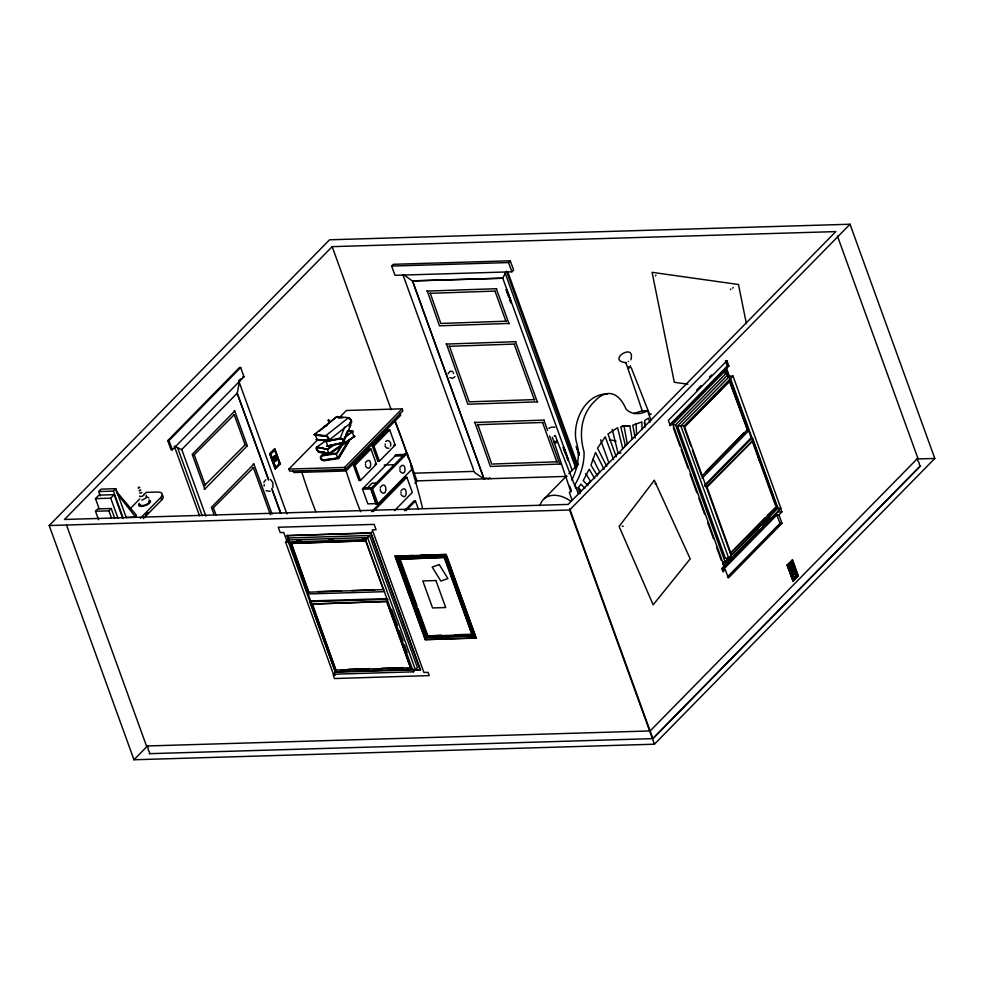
<?xml version="1.0" encoding="UTF-8"?>
<svg xmlns="http://www.w3.org/2000/svg" width="984" height="984" viewBox="0 0 984 984"><rect width="100%" height="100%" fill="white"/><g stroke="black" fill="none" stroke-linecap="round" stroke-linejoin="round"><path stroke-width="1.48" d="M555.394 435.74L557.239 441.029L554.398 442.357L554.693 441.226M630.326 365.777C631.716 366.995 626.525 368.606 627.804 366.651M448.027 373.76L449.996 371.251L452.738 371.423M576.882 466.896L506.465 271.203M272.962 487.633L272.839 482.591L270.514 479.466M139.593 493.046L141.967 492.64M125.755 517.424L135.669 517.129L136.358 515.136L116.149 491.065M453.612 373.44L453.169 372.715M390.5 446.207C392.075 443.28 388.618 438.507 385.679 441.422M575.898 468.581L505.259 273.417L506.207 271.732M328.644 420.808L328.053 420.414L328.963 420.045M329.259 420.562L328.459 420.07M326.036 441.656L340.931 438.532A2.571 2.226 22.5 0 1 342.407 442.64L327.623 446.035M340.156 438.151L324.855 441.324L340.845 438.729A2.571 2.226 22.5 0 1 342.334 442.837L326.639 446.244L342.124 443.612A3.21 2.768 22.5 0 0 340.156 438.151L344.781 426.97M342.124 443.612L344.437 438.015M345.593 435.223L347.327 431.029M343.588 442.296L350.525 425.531M263.823 482.406L265.803 479.725M365.433 462.615C372.173 453.87 372.628 474.657 365.519 466.145M380.267 487.412C387.794 478.015 387.573 500.573 380.218 490.672M380.316 488.863L380.328 489.577M399.775 467.523C406.515 458.79 406.97 479.565 399.861 471.065M400.918 491.004C407.659 482.258 408.114 503.045 401.005 494.534M400.968 492.443L400.992 493.156M205.877 516.12L181.806 449.639L174.426 446.453L199.543 515.825M454.989 376.688L452.615 378.36L449.86 377.524M571.802 480.131C577.313 468.679 580.585 455.075 576.538 442.64C571.384 422.948 584.976 393.489 607.362 393.981M403.932 274.831L412.358 280.957L502.652 278.251L505.259 273.417M337.586 458.15L348.373 440.684L349.32 440.549L338.73 458.544L323.908 460.795A3.21 2.632 31.7 0 1 321.928 455.334L324.24 451.594M349.32 440.549L338.533 458.003L323.232 460.18A2.571 2.116 31.7 0 1 321.743 456.084L321.854 455.912A2.571 2.116 31.7 0 0 323.33 460.008L337.684 457.978L335.999 453.772M339.874 447.499L341.374 445.051M321.928 455.334L336.749 453.083L341.374 445.604M322.211 455.863L336.946 453.624L342.346 444.891M730.645 289.05L730.608 289.677M630.855 359.861C635.971 341.485 605.713 360.685 626.082 362.69M147.674 513.254L145.423 515.616M365.544 463.968L365.568 464.842M630.818 367.216L628.075 368.323M148.633 512.529L145.976 514.62M49.2 525.542L329.578 239.788L850.016 224.241L934.8 458.458L654.421 744.211L133.984 759.759L49.2 525.542L569.638 509.995L850.016 224.241M332.174 246.652L64.489 519.466L568.149 504.411L835.822 231.597L332.174 246.652L391.189 409.701M100.319 495.862L98.757 491.557L101.143 489.122L115.792 488.691L126.198 517.436M99.138 508.728L95.485 498.63L98.929 495.124L114.156 494.669L122.52 517.756M98.757 491.557L113.418 491.114L115.792 488.691M98.572 519.712L95.51 511.249L97.81 508.9L111.204 508.507L114.771 518.371M95.485 498.63L110.712 498.175L114.156 494.669M167.747 440.623L239.419 367.573L240.662 367.536L243.995 376.774L172.323 449.823L171.081 449.86L167.747 440.623L168.977 440.586L240.662 367.536M95.51 511.249L108.904 510.844L111.204 508.507M240.76 378.852L238.743 380.894L286.885 513.869M181.622 449.639L237.292 393.083L239.358 381.976L238.743 380.894L239.985 380.857M130.097 508.802L139.765 498.949M144.058 494.571L146.198 492.381L157.219 492.062A11.279 4.477 -19.9 0 1 160.773 497.474L161.683 499.97L143.418 518.58M204.807 489.085L247.292 445.789L234.721 411.054L192.237 454.35L204.807 489.085L204.082 489.109M193.663 455.334L234.229 414.719L245.127 444.829L204.574 485.444M140.368 518.285L160.773 497.474M391.632 266.061L393.354 264.302L510.266 260.809L513.611 270.047L511.889 271.805L394.965 275.299L391.632 266.061L508.543 262.568L510.266 260.809M412.468 280.846L484.042 478.974L412.468 280.846L502.75 278.152L572.233 470.487M272.039 514.165L253.897 464.042L211.425 507.338L214.008 514.497M212.852 508.31L253.405 467.695L270.416 514.693M509.318 323.428L439.467 325.827L427.204 290.784M269.678 453.599L274.659 448.704L280.219 464.042L275.225 468.938L269.678 453.599L275.225 468.938M274.499 449.971L279.567 463.71L275.68 467.671L270.612 453.932L274.585 449.971L270.735 453.981L275.704 467.462M506.317 321.19L440.795 323.453L430.205 293.023M273.577 456.699L275.04 455.666L276.479 460.487C274.831 463.845 272.113 456.158 275.04 455.666M275.643 458.187L274.647 459.208L274.29 457.4L275.299 456.379M275.68 467.671L279.345 463.661M338.927 418.089L346.38 410.488L402.087 408.827L402.837 410.882L345.347 469.466L289.64 471.127L288.89 469.073L317.635 439.786M426.896 291.092L496.748 288.706M429.897 293.343L495.407 291.067M537.694 401.841L467.855 404.227L446.392 343.76M534.693 399.59L469.183 401.853L449.381 345.999M505.961 289.813L507.154 293.097M507.523 293.084L508.285 296.209M288.89 469.073L344.609 467.412L402.087 408.827M509.54 299.677L510.659 302.777M293.183 470.61L293.872 472.541L346.036 470.979L400.685 415.273L399.996 413.341M353.49 465.358L369.455 449.073L370.968 449.036L376.442 464.153L360.476 480.438L358.963 480.475L353.49 465.358L355.003 465.309L370.968 449.036M372.382 446.096L388.2 429.983L389.713 429.934L395.187 445.051L379.369 461.176L377.856 461.213L372.382 446.096L373.895 446.047L389.713 429.934M311.657 603.795L286.922 535.628L370.956 532.811L420.476 669.624L414.079 670.116M285.569 542.036L289.653 537.879L369.59 535.493L417.437 667.681L413.366 671.838L333.428 674.224L285.569 542.036L365.519 539.65L369.59 535.493M291.043 543.402L366.097 540.831L291.043 543.402L308.693 592.183L383.76 589.613M404.941 454.46L396.343 454.719L395.027 456.059L403.624 455.801M366.934 488.408L372.075 483.181L377.462 483.021M370.661 488.79L405.371 453.415L407.228 453.353L412.702 468.482L377.991 503.857L376.134 503.919L370.661 488.79L372.518 488.74L407.228 453.353M446.072 344.08L515.923 341.682M449.073 346.319L514.595 344.056M376.134 503.919L370.956 488.494M371.694 511.668L405.346 477.363L406.859 477.314L412.333 492.443L394.461 510.671M373.207 511.618L406.859 477.314M133.984 759.759L147.944 745.528M414.891 483.156L416.958 480.868L566.846 476.391M560.216 464.042L490.364 466.441L474.768 422.161M308.693 592.183L291.375 543.07M286.922 535.628L370.636 533.131L371.915 531.827M557.215 461.803L491.705 464.067L477.769 424.411M413.329 669.403L335.249 671.74L309.886 601.679L310.624 600.929L387.179 598.641M311.965 604.041L387.044 601.458L410.562 667.755L335.827 669.993L311.965 604.041L387.044 601.458M404.461 510.708L413.92 501.053L415.445 501.016L418.421 509.257M405.974 510.659L415.445 501.016M655.356 275.877L655.996 275.225M446.724 555.899L476.145 638.112L425.199 639.637L395.014 556.243L413.243 555.456M397.327 557.522L426.367 637.743L397.327 557.522L445.715 555.665L450.906 569.982M399.504 559.195L444.743 557.399L472.111 634.692L427.314 636.033L399.504 559.195L444.743 557.399M474.46 422.48L544.3 420.082M477.461 424.719L542.971 422.456M395.014 556.243L446.207 554.472L420.734 555.222M335.827 669.993L312.309 603.684M335.249 671.74L335.974 670.99M333.428 674.224L335.458 672.146L420.476 669.624M563.02 447.412L564.213 450.709M565.333 453.808L564.398 450.512M566.526 457.105L567.202 456.982M576.686 447.154L579.133 453.907M732.625 288.164L733.264 287.512M576.919 447.339L579.305 453.919M544.373 498.593L566.735 475.801M568.863 473.636L578.444 463.87M427.314 636.033L441.201 635.172M425.199 639.637L476.391 637.853M571.101 490.832L569.367 492.603L572.061 500.057M579.256 492.726L581.187 490.758L578.198 487.511M587.276 484.558L590.498 481.274L585.763 473.501M596.439 475.223L599.637 471.963L593.094 459.061M606.058 465.42L608.825 462.591L600.584 439.799M615.271 456.022L618.075 453.169L620.941 453.083M624.496 446.625L627.263 443.809L624.016 425.974L622.884 426.146M634.68 436.244L636.55 434.338L636.144 423.637M696.684 390.045L700.94 385.703M709.464 377.032L711.592 374.855M725.036 368.447L726.561 368.397L728.873 366.036L726.955 360.71L668.394 420.389L670.313 425.715L672.502 423.489L724.138 566.12L721.764 568.543L722.982 571.913L725.269 569.588L728.32 578.014L782.009 523.303L778.959 514.866L781.886 511.889L780.669 508.519L778.184 511.04M669.526 425.014L727.361 366.073L728.873 366.036M671.777 423.501L725.823 368.422L728.959 377.069M672.921 424.153L725.651 370.414L727.729 376.196M673.437 424.965L675.528 424.904L726.659 372.776L728.221 377.106M677.509 426.035L726.34 376.269L733.019 376.06L780.865 508.261L732.034 558.026L725.368 558.223L677.509 426.035L684.188 425.838L733.019 376.06M426.367 637.743L474.755 635.885L452.456 574.287M729.685 376.171L680.842 425.937L728.701 558.125M684.655 426.416L729.784 380.956L747.434 429.737L701.789 476.256L692.441 450.438M729.784 380.956L684.126 427.487L690.879 446.133M705.491 471.951L743.719 432.997M702.023 478.298L748.664 430.758M704.556 485.284L751.198 437.745L752.403 437.708L777.766 507.769L731.124 555.296M704.704 486.33L752.403 437.708M752.686 440.795L706.475 487.338L752.686 440.795L776.561 506.735L730.337 553.279L765.38 517.572M767.495 515.407L776.561 506.735M747.938 536.969L755.355 529.404M760.657 524.005L765.958 518.605M774.433 509.958L776.561 507.805L777.766 507.769M722.957 561.778L725.048 561.716L777.532 508.359L780.865 508.261M730.054 557.559L722.736 564.164M731.887 557.497L723.412 566.144L724.138 566.12M734.015 555.345L759.451 529.417M762.625 526.182L771.099 517.535M722.145 568.764L777.827 512.012L781.886 511.889M778.959 514.866L776.929 514.927L723.24 569.65L725.269 569.588M727.361 576.981L779.98 523.353L782.009 523.303M787.089 565.234L792.526 559.982L798.258 575.824L793.116 581.064L787.089 565.234L792.526 559.982M787.729 565.517L792.095 561.064L797.507 575.628L792.932 580.289L797.335 575.554M790.459 571.2L788.651 565.923L791.886 562.627L793.793 567.891L790.459 571.2L788.553 565.923L791.886 562.627M788.861 566.009L791.837 562.971L793.584 567.805L790.509 570.843L788.553 565.923M791.382 573.266L794.457 570.216L796.216 575.05L793.129 578.088C788.147 573.82 796.031 564.139 796.413 575.136L793.092 578.444L791.185 573.168L793.092 578.444M791.48 573.254L794.457 570.216M797.249 575.554L792.969 580.006M792.833 581.077L798.258 575.824M837.396 235.926L917.826 458.126L650.141 730.94L146.493 745.995L66.58 525.247M920.606 465.813L652.933 738.627L149.285 753.683M139.285 490.29C138.24 491.656 142.126 490.032 140.134 489.946M557.202 442.259L556.55 442.714M314.179 434.571L336.885 416.589L348.545 417.683A3.21 1.894 51.6 0 1 351.436 420.599A3.21 1.894 51.6 0 1 350.513 423.145L327.82 441.127L315.962 439.491L327.906 440.475A2.571 1.525 51.6 0 0 328.287 438.532A2.571 1.525 51.6 0 0 326.43 436.379L314.179 434.571L325.839 435.666A3.21 1.894 51.6 0 1 328.742 438.581A3.21 1.894 51.6 0 1 327.82 441.127M314.376 435.113L316.762 433.218M319.16 431.324L336.885 416.589M315.126 435.186L326.7 436.158A2.571 1.525 51.6 0 1 328.57 438.323A2.571 1.525 51.6 0 1 328.189 440.266L316.713 439.565M325.839 435.666L348.545 417.683M385.211 444.005L385.224 445.014M328.582 453.636L354.769 436.195L329.443 454.313L319.087 452.259A3.21 1.624 55.4 0 1 316.393 449.196A3.21 1.624 55.4 0 1 317.106 446.798L325.606 440.943M354.769 436.195L329.246 453.772L318.533 451.521A2.571 1.304 55.4 0 1 316.786 449.27A2.571 1.304 55.4 0 1 317.045 447.425L327.242 449.085L328.828 453.476L318.779 451.349A2.571 1.304 55.4 0 1 317.045 449.098A2.571 1.304 55.4 0 1 317.291 447.253L317.598 447.179M352.124 431.607L353.797 436.281M326.996 449.257L332.321 445.506M344.474 437.13L352.985 431.275L344.671 437.671M317.352 447.351L327.66 449.393L334.954 444.374M329.246 420.672L328.312 420.783M917.826 458.126C915.981 460.082 919.573 461.312 919.437 464.768L920.323 465.936L652.859 738.529L569.711 508.74M548.851 428.286L551.778 427.105L554.927 427.228M650.965 420.119L647.57 410.734C640.928 414.559 631.433 415.125 625.959 408.975C619.637 393.772 607.731 387.056 594.52 401.423C580.855 414.682 578.924 434.362 584.029 451.705C584.496 463.304 580.794 474.755 574.988 484.694L578.395 494.079M388.864 448.2L386.786 448.151L385.039 446.256M264.241 484.497L264.142 486.108M270.17 491.287L266.049 490.77M400.033 468.814L399.984 469.811M141.794 500.143L145.915 498.138L146.407 495.235M633.659 413.661L641.839 410.894L647.57 410.734M146.493 745.995C149.113 746.167 147.169 749.574 149.494 752.084L149.568 753.572M632.183 439.171L629.748 425.801L621.753 426.318M624.619 426.232L620.756 426.736L625.443 445.813M556.55 440.561L557.239 440.832M555.333 443.132L554.472 443.034M508.912 296.172L510.155 299.37M725.429 360.747L726.955 360.71M242.765 376.811L243.995 376.774M724.568 372.838L726.659 372.776M233.983 411.078L234.721 411.054M233.503 414.731L234.229 414.719M648.788 414.178L651.322 414.104M670.99 423.526L672.502 423.489M624.016 425.974L629.748 425.801M174.426 446.453L175.669 446.416M244.401 444.854L245.127 444.829M747.434 429.737L729.242 380.98M246.566 445.813L247.292 445.789M274.659 448.704L280.219 464.042M393.674 445.1L395.187 445.051M276.479 460.487L274.585 455.666M565.96 453.784L566.722 456.908M253.171 464.067L253.897 464.042M252.679 467.72L253.405 467.695M374.929 464.202L376.442 464.153M384.227 465.026L394.719 464.719M394.855 419.799L414.178 473.181L474.14 471.385L474.583 472.541L484.042 478.974M916.375 458.999L934.8 458.458M655.049 483.808L656.094 483.784M376.429 503.611L367.832 503.869L362.444 488.987L396.343 454.719M622.22 526.231L623.266 526.206M296.602 540.831L301.202 540.696M328.754 539.872L333.355 539.736M362.444 538.863L365.507 538.777M399.246 557.055L418.741 556.464M432.222 556.058L445.715 555.665M318.176 591.568L341.054 590.892M351.731 590.572L374.609 589.883M308.09 593.955L384.646 591.667M309.886 601.679L387.979 599.354M454.645 634.778L472.554 634.237M426.785 637.312L474.755 635.885M348.385 669.268L369.738 668.628M381.927 668.271L403.28 667.632M340.575 670.854L349.763 670.584M372.727 669.895L381.915 669.612M406.417 668.886L412.542 668.702M335.433 675.11L333.281 675.172L334.498 678.542L429.295 675.602L427.966 672.343L423.907 672.466L372.272 529.822L376.085 529.712L374.154 524.386L278.288 527.252L280.219 532.578L283.798 532.467L286.922 541.114M554.312 435.949L555.394 435.924M337.832 417.204L343.244 417.708M337.598 417.376L341.669 417.757M687.951 384.203L674.323 382.284L652.084 272.322L738.467 284.499L746.389 323.662M348.545 430.402L352.985 431.275M349.48 431.078L353.182 431.816M317.106 446.798L327.66 449.393M146.542 496.649L148.83 497.953M348.902 418.569L349.123 418.397A2.571 1.525 51.6 0 1 350.427 419.528M177.526 447.511L202.163 515.641M587.903 485.641L583.217 480.561L589.207 469.257L594.656 478.507M584.927 488.421L580.929 484.091L578.063 488.052L580.105 493.685M490.745 478.667L489.528 477.806L488.691 478.728L486.084 477.941L484.804 478.839M116.998 493.414L135.669 517.129M139.9 487.744L138.719 487.068L138.19 488.335M597.522 475.899L590.953 465.112L595.541 452.431L604.053 469.208M414.178 473.181L417.031 480.979M606.771 466.416L597.522 448.187L605.283 436.785L613.536 459.565M649.784 414.842L631.396 368.102M575.824 488.261L557.522 441.607M725.909 362.087L727.361 366.073M730.718 379.037L777.532 508.359M726.561 368.397L729.685 377.044M729.525 377.881L751.198 437.745M757.926 456.33L759.476 460.623M752.12 440.807L775.466 505.321M776.929 514.927L779.98 523.353M792.243 559.982L797.975 575.824M797.507 575.628L792.034 560.782L787.458 565.443L792.932 580.289M787.385 565.222L793.116 581.064M707.041 487.314L730.915 553.266M684.188 425.838L732.034 558.026M675.528 424.904L725.048 561.716M673.339 427.831L680.129 446.564M681.162 449.442L687.951 468.175M690.03 473.931L696.82 492.664M698.898 498.433L704.642 514.275M707.767 522.922L713.498 538.765M716.635 547.412L721.321 560.376M649.957 422.456L648.419 418.188L644.754 420.414L645.012 427.179M625.713 362.407L627.484 367.303M627.767 368.077L642.417 411.361M644.225 422.628L645.258 425.469M616.242 456.81L607.989 434.03L617.595 427.72L622.712 448.532M578.887 453.636L576.28 446.441L579.232 455.26M508.543 262.568L511.889 271.805M507.719 271.682L577.829 465.371M566.784 457.08L567.903 460.192M552.307 437.216L554.078 442.111M554.361 442.886L570.904 491.865M569.748 486.207L571.2 490.229M496.428 289.013L509.011 323.748M515.616 342.002L537.387 402.148M543.992 420.402L547.584 430.328M549.638 435.998L559.908 464.362M495.1 291.387L506.01 321.51M514.275 344.375L534.386 399.91M542.664 422.776L556.907 462.111M569.638 509.995L654.421 744.211M402.973 274.819L473.612 469.946M445.961 554.718L476.145 638.112M445.297 556.095L474.337 636.316M444.301 557.854L472.111 634.692M373.895 446.047L379.369 461.176M400.463 560.167L416.945 605.689M417.979 608.543L427.769 635.578M372.518 488.74L377.991 503.857M395.261 555.985L425.445 639.379M355.003 465.309L360.476 480.438M370.636 533.131L420.168 669.944M344.609 467.412L346.036 470.979M415.408 669.76L367.549 537.572L287.611 539.958L335.458 672.146M391.595 609.354L397.29 625.086M399.356 630.806L402.985 640.805M404.535 645.098L407.118 652.244M365.519 539.65L413.366 671.838M365.777 541.175L383.428 589.945M386.687 601.814L410.562 667.755M326.122 441.459L327.709 445.838M315.397 434.965L316.983 439.344M274.032 456.687L274.29 457.4M268.693 479.811L237.119 393.083L268.509 479.811M271.83 488.482L280.723 513.045M272.174 489.934L280.551 513.058M287.23 535.308L288.792 539.638M317.869 620.953L320.452 628.099M330.808 656.697L332.358 660.977M194.401 455.309L205.299 485.432M213.577 508.285L216.16 515.407M168.977 440.586L172.323 449.823M113.418 491.114L123.308 518.42M110.712 498.175L118.031 518.384M108.904 510.844L111.45 517.891M612.232 429.381L618.075 453.169M635.221 437.991L632.761 425.211L641.814 421.927L642.109 429.577M161.942 495.173A11.279 4.477 -19.9 0 1 161.683 499.97M315.827 511.705A433.673 253.7 88.3 0 1 301.768 471.988M394.695 421.078A433.846 253.798 88.3 0 1 408.225 457.757M410.845 465.912A433.846 253.798 88.3 0 1 422.53 508.064M360.624 511.668A433.673 253.7 88.3 0 1 346.048 470.659M609.428 439.959A25.781 18.229 44.5 0 1 616.07 441.213M539.945 505.714A25.781 18.229 44.5 0 1 570.88 501.373M789.562 564.791A2.152 1.255 88.3 0 1 791.48 566.636A2.152 1.255 88.3 0 1 789.648 568.518M789.709 565.197A1.685 0.984 88.3 0 1 791.013 565.677A1.685 0.984 88.3 0 1 790.89 567.928A1.685 0.984 88.3 0 1 789.562 567.842M148.879 500.057A6.335 2.521 -19.9 0 1 149.027 503.587A6.335 2.521 -19.9 0 1 140.946 506.379A6.335 2.521 -19.9 0 1 139.384 503.341M148.855 501.434A4.699 1.87 -19.9 0 1 146.124 504.534A4.699 1.87 -19.9 0 1 140.601 505.296M140.183 504.94A4.699 1.87 -19.9 0 1 140.06 504.472M143.59 494.386A2.263 0.898 -19.9 0 1 142.213 496.17A2.263 0.898 -19.9 0 1 139.556 496.022M323.748 427.388A4.576 1.82 -19.9 0 1 327.082 425.174M324.031 427.351A4.268 1.697 -19.9 0 1 327.131 425.285M349.8 422.407A3.21 2.768 22.5 0 1 349.062 426.847M349.738 423.206A2.571 2.226 22.5 0 1 349.947 425.272M350.759 420.033A2.571 1.525 51.6 0 1 350.894 422.284M349.812 419.246A2.571 1.525 51.6 0 1 350.206 419.701M350.771 420.734A2.571 1.525 51.6 0 1 350.858 422.136M349.935 423.883A2.571 2.226 22.5 0 1 349.873 425.432M555.124 436.342A3.604 1.427 -19.5 0 1 554.705 435.469M628.53 361.534A3.604 1.427 -19.5 0 1 628.284 361.374M654.335 480.352L619.108 526.415L653.167 604.828L690.214 558.887L654.335 480.352M363.772 487.904L362.518 489.183L371.116 488.925L372.37 487.646L363.772 487.904M793.03 573.967L793.313 575.849L793.03 573.967M794.469 572.553L794.752 574.435L794.469 572.553M439.245 564.595L432.197 567.067L440.844 581.064L447.892 578.58L439.245 564.595M506.588 289.517L511.336 302.654L506.588 289.517M563.635 447.117L568.395 460.266L563.635 447.117M435.937 580.548L422.8 580.941L432.566 607.94L445.703 607.546L435.937 580.548M790.127 565.554A2.152 1.255 88.3 0 0 791.296 568.764A2.152 1.255 88.3 0 0 792.304 565.542A2.152 1.255 88.3 0 0 790.127 565.554"/></g></svg>
